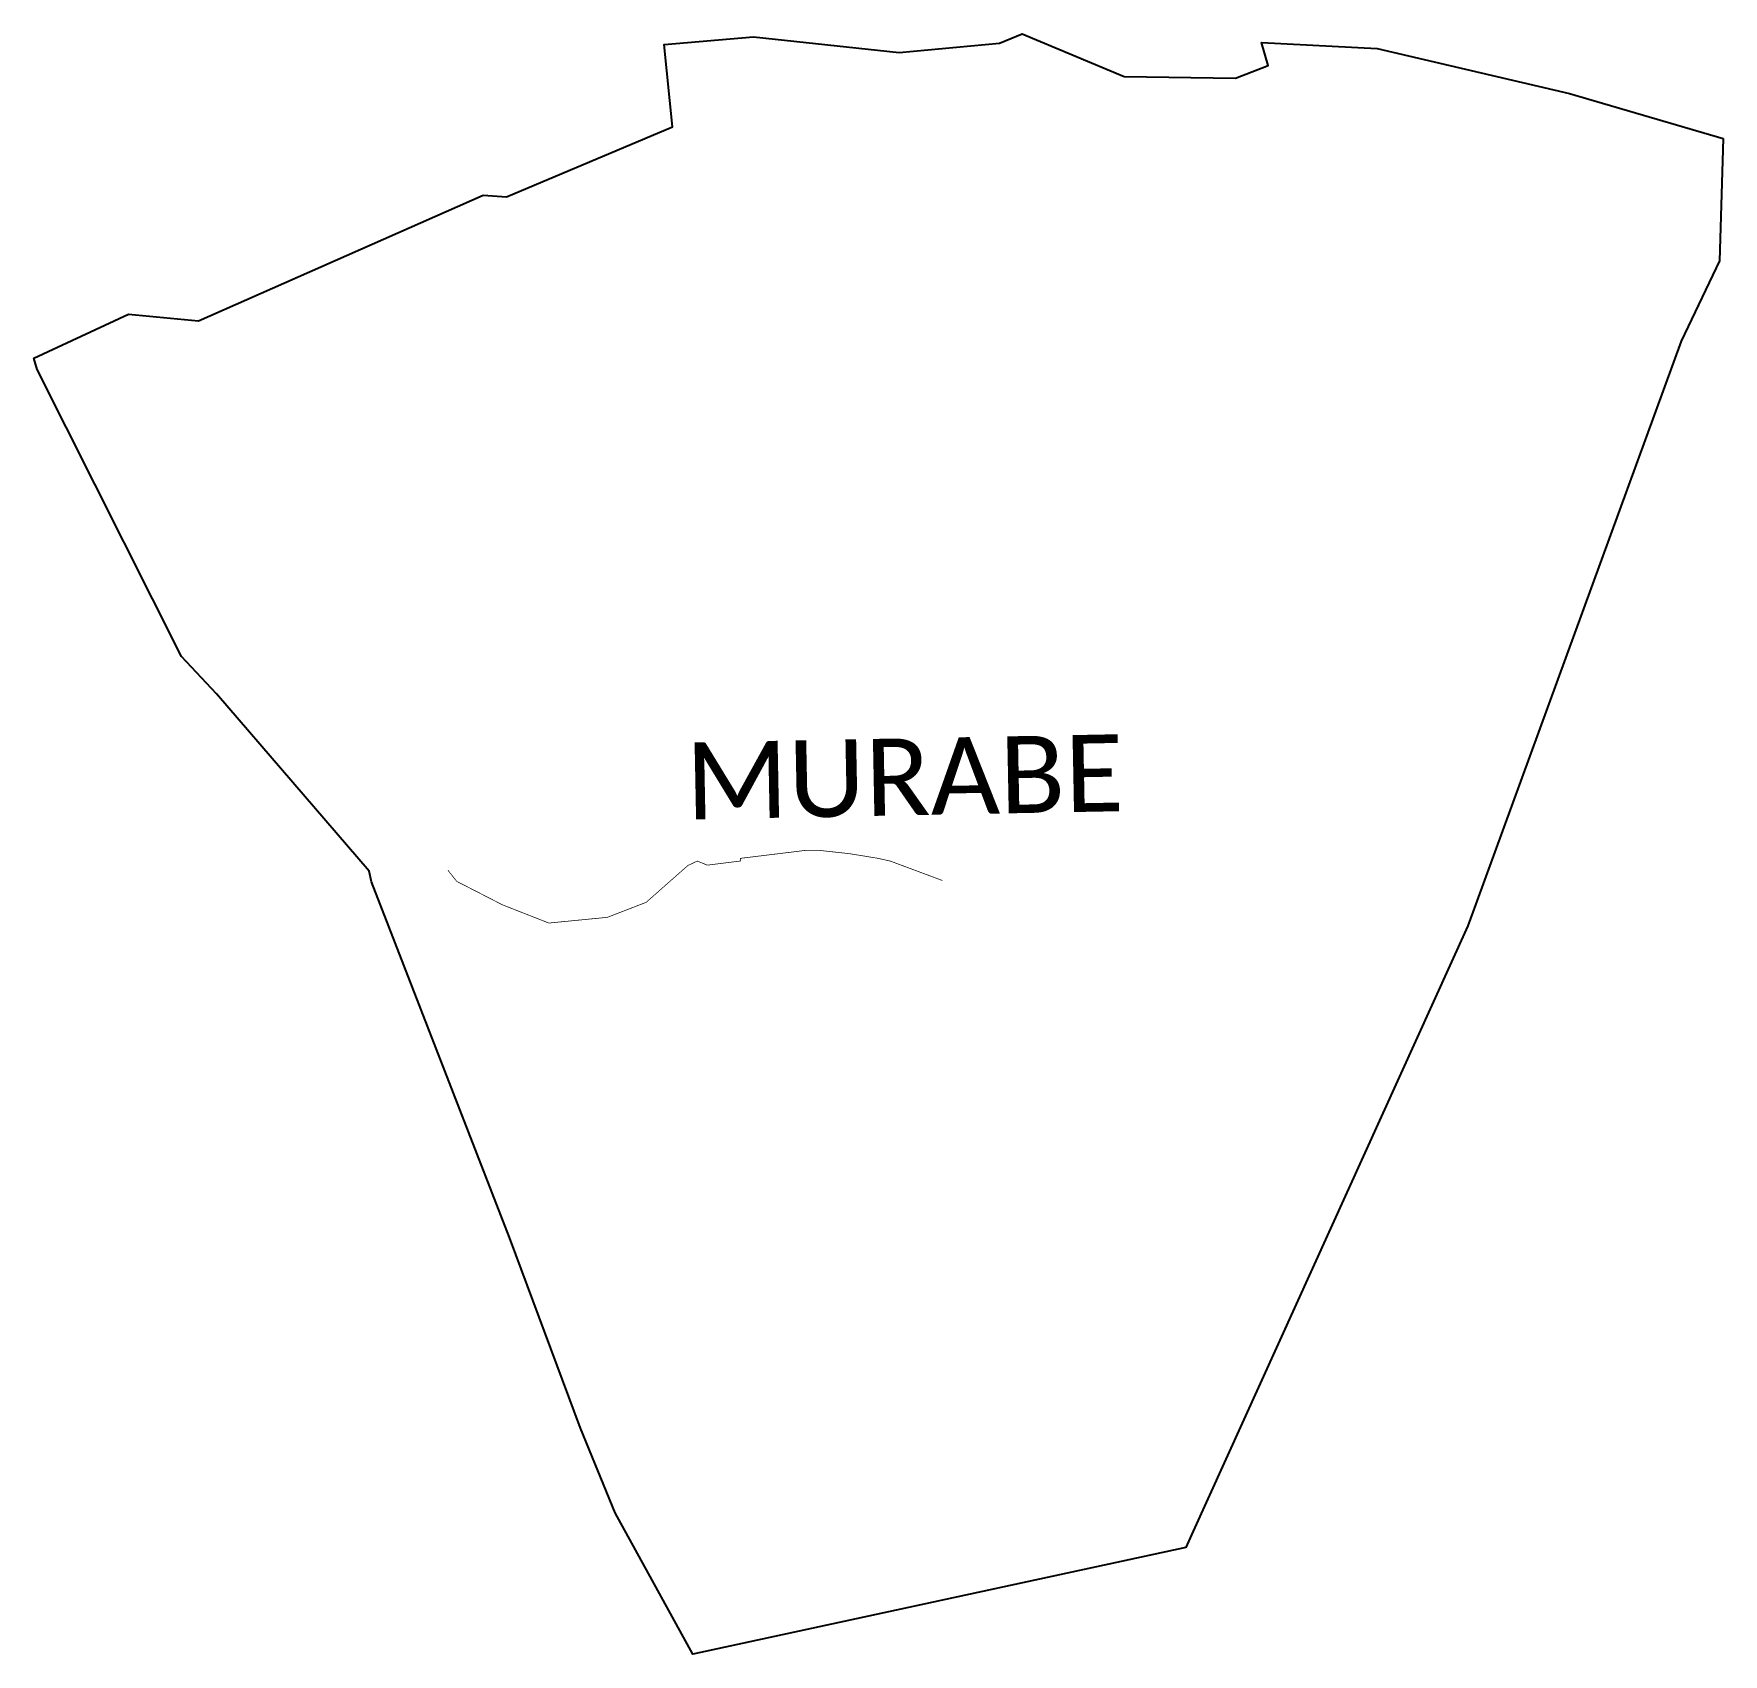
# Model space of a CAD drawing. Header units: metres. Extents: x 257914 to 260301, y 2182873 to 2185163.
import ezdxf

# ---------------------------------------------------------------- set-up
doc = ezdxf.new("R2010")
doc.units = ezdxf.units.M
for name, color, linetype in [('SEAWALL', 170, 'Continuous'), ('village', 3, 'Continuous'), ('VILLAGE NAME', 250, 'Continuous')]:
    doc.layers.add(name, color=color, linetype=linetype)
doc.styles.get("Standard").update_dxf_attribs({"font": 'simplex.shx'})

msp = doc.modelspace()

# ---------------------------------------------------------------- linework, layer by layer
at = {"layer": 'SEAWALL', "color": 30, "const_width": 1, "flags": 128}
msp.add_lwpolyline([(258498.7, 2183980.8), (258511.2, 2183965), (258575.9, 2183931.8), (258641.4, 2183906.1), (258724.1, 2183914.2), (258778.9, 2183935.4), (258837.8, 2183987.4), (258851.1, 2183993.7), (258865.3, 2183987.9), (258912.5, 2183993.8), (258911.9, 2183997.5), (259005.2, 2184008.9), (259022.5, 2184008.9), (259066.4, 2184004.1), (259106.8, 2183997.5), (259124.3, 2183993.5), (259197.7, 2183966.1)], dxfattribs=at)
at = {"layer": 'village', "color": 3, "true_color": 0x00ff00}
msp.add_polyline3d([(260300.7, 2185014.8, 0), (260295.7, 2184841.8, 0), (260241.2, 2184728.3, 0), (259940.1, 2183902.2, 0), (259549.6, 2183041.9, 0), (259541.5, 2183024, 0), (258844.9, 2182873, 0), (258735.2, 2183072.8, 0), (258686.2, 2183192.6, 0), (258586, 2183461.6, 0), (258390.8, 2183964.4, 0), (258387.6, 2183979.6, 0), (258171.9, 2184230.2, 0), (258122.3, 2184282.7, 0), (257918.5, 2184688.4, 0), (257913.6, 2184704.4, 0), (258047.4, 2184766.4, 0), (258146.5, 2184756.8, 0), (258548.5, 2184934.7, 0), (258581.3, 2184932.1, 0), (258815.9, 2185031.3, 0), (258804.5, 2185147.6, 0), (258930.7, 2185158.2, 0), (259136.2, 2185136, 0), (259278.3, 2185149.5, 0), (259310.3, 2185162.6, 0), (259454.5, 2185102.2, 0), (259611.7, 2185100, 0), (259657.8, 2185117.9, 0), (259648.2, 2185150.5, 0), (259811.6, 2185141.8, 0), (260083.7, 2185078.3, 0)], close=True, dxfattribs=at)

# ---------------------------------------------------------------- texts
at = {"layer": 'VILLAGE NAME', "insert": (258833.5, 2184161.1), "char_height": 108.748, "attachment_point": 1, "rotation": 1.1028}
msp.add_mtext_dynamic_manual_height_columns('{\\fCalibri|b0|i0|c0|p34;MURABE}', width=726.929, gutter_width=543.7, heights=[0], dxfattribs=at)

doc.saveas('drawing.dxf')
